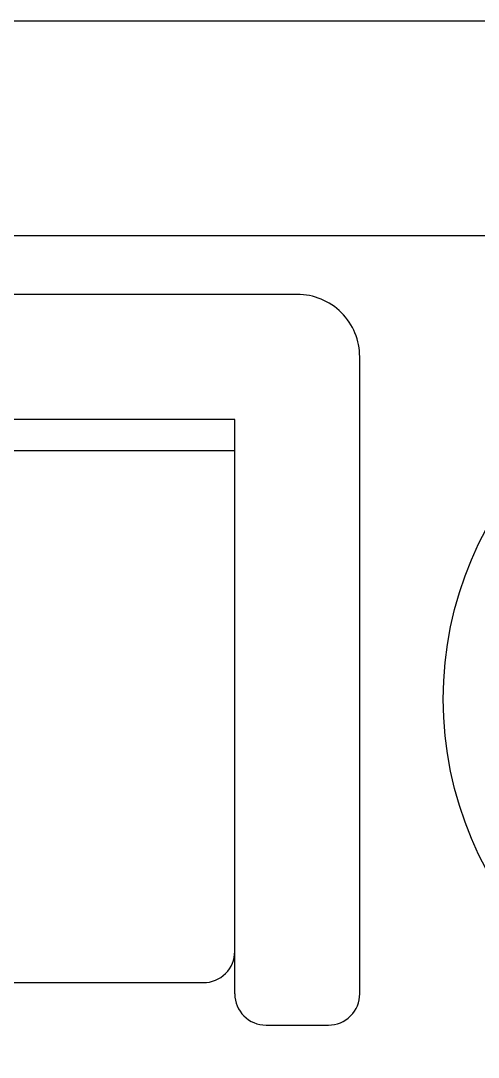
# Model space of a CAD drawing. Header units: inches. Extents: x 478327 to 492265, y -26791 to -22136.
# Drawn here: x 480944.93 to 480964.15, y -26082.6 to -26039.14 of the extents above; entities that cross this region are included whole.
import ezdxf

# ---------------------------------------------------------------- set-up
doc = ezdxf.new("R2010")
doc.units = ezdxf.units.IN
doc.header["$MEASUREMENT"] = 0
doc.layers.add('furniture', color=201, linetype='Continuous')
doc.layers.add('I-WALL-IN', color=3, linetype='Continuous')

# ---------------------------------------------------------------- blocks, each defined once
blk = doc.blocks.new('A$C356546E5')
at = {"layer": 'furniture'}
for p, q in [((26.38, 2.259), (26.38, 47.435)), ((20.733, 4.518), (20.733, 45.176)), ((21.863, 4.518), (21.863, 45.176)), ((1.533, 23.718), (1.533, 5.647)), ((1.129, 4.518), (21.863, 4.518)), ((0, 3.388), (0, 1.129)), ((1.129, 0), (24.121, 0))]:
    blk.add_line(p, q, dxfattribs=at)
for centre, major_axis, start_param, end_param in [((2.663, 5.647), (0.799, 0.799), 2.356194, 3.926991), ((1.129, 3.388), (-0.799, 0.799), -0.785398, 0.785398), ((24.121, 2.259), (-1.597, 1.597), 2.356194, 3.926991), ((1.129, 1.129), (0.799, 0.799), 2.356194, 3.926991)]:
    blk.add_ellipse(centre, major_axis=major_axis, ratio=1, start_param=start_param, end_param=end_param, dxfattribs=at)

msp = doc.modelspace()

# ---------------------------------------------------------------- linework, layer by layer
at = {"layer": 'furniture'}
msp.add_circle((480977.694, -26067.585), 15.018, dxfattribs=at)
at = {"layer": 'I-WALL-IN', "elevation": 6.93}
for points in [[(480916.626, -26039.139), (480999.876, -26039.139)], [(480916.626, -26048.139), (480995.376, -26048.139)]]:
    msp.add_lwpolyline(points, dxfattribs=at)

# ---------------------------------------------------------------- block references
at = {"layer": 'furniture', "xscale": 1.16150430899453, "yscale": 1.16150430899453, "zscale": 1.16150430899453, "rotation": 90.00000000000001}
msp.add_blockref('A$C356546E5', (480959.166, -26081.253), dxfattribs=at)

doc.saveas('drawing.dxf')
